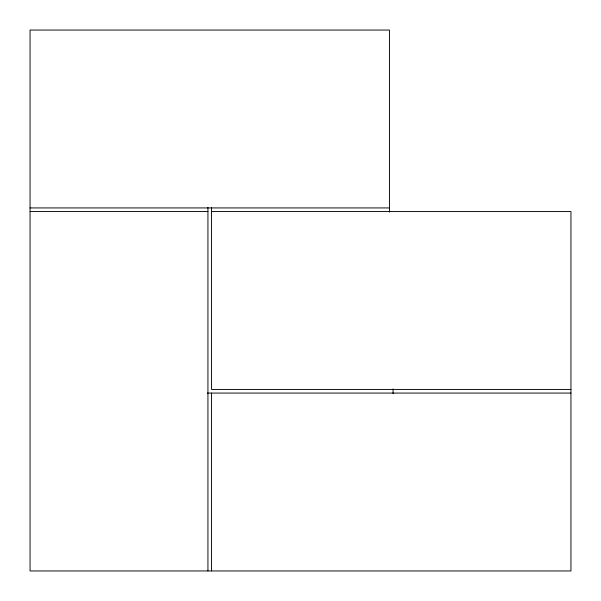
<?xml version="1.0" encoding="UTF-8"?>
<svg xmlns="http://www.w3.org/2000/svg" width="601" height="601" viewBox="0 0 601 601"><rect width="100%" height="100%" fill="white"/><g stroke="black" fill="none" stroke-linecap="round" stroke-linejoin="round"><path stroke-width="0.9" d="M30.05 207.931L389.44 207.931M30.05 211.56L207.931 211.56M211.56 211.56L570.95 211.56L570.95 570.95L30.05 570.95L30.05 30.05L389.44 30.05L389.44 212.093M570.95 389.44L211.56 389.44L211.56 207.398M207.398 393.069L570.95 393.069M393.069 388.907L393.069 393.602M211.56 393.069L211.56 570.95M207.931 207.398L207.931 570.95"/></g></svg>
